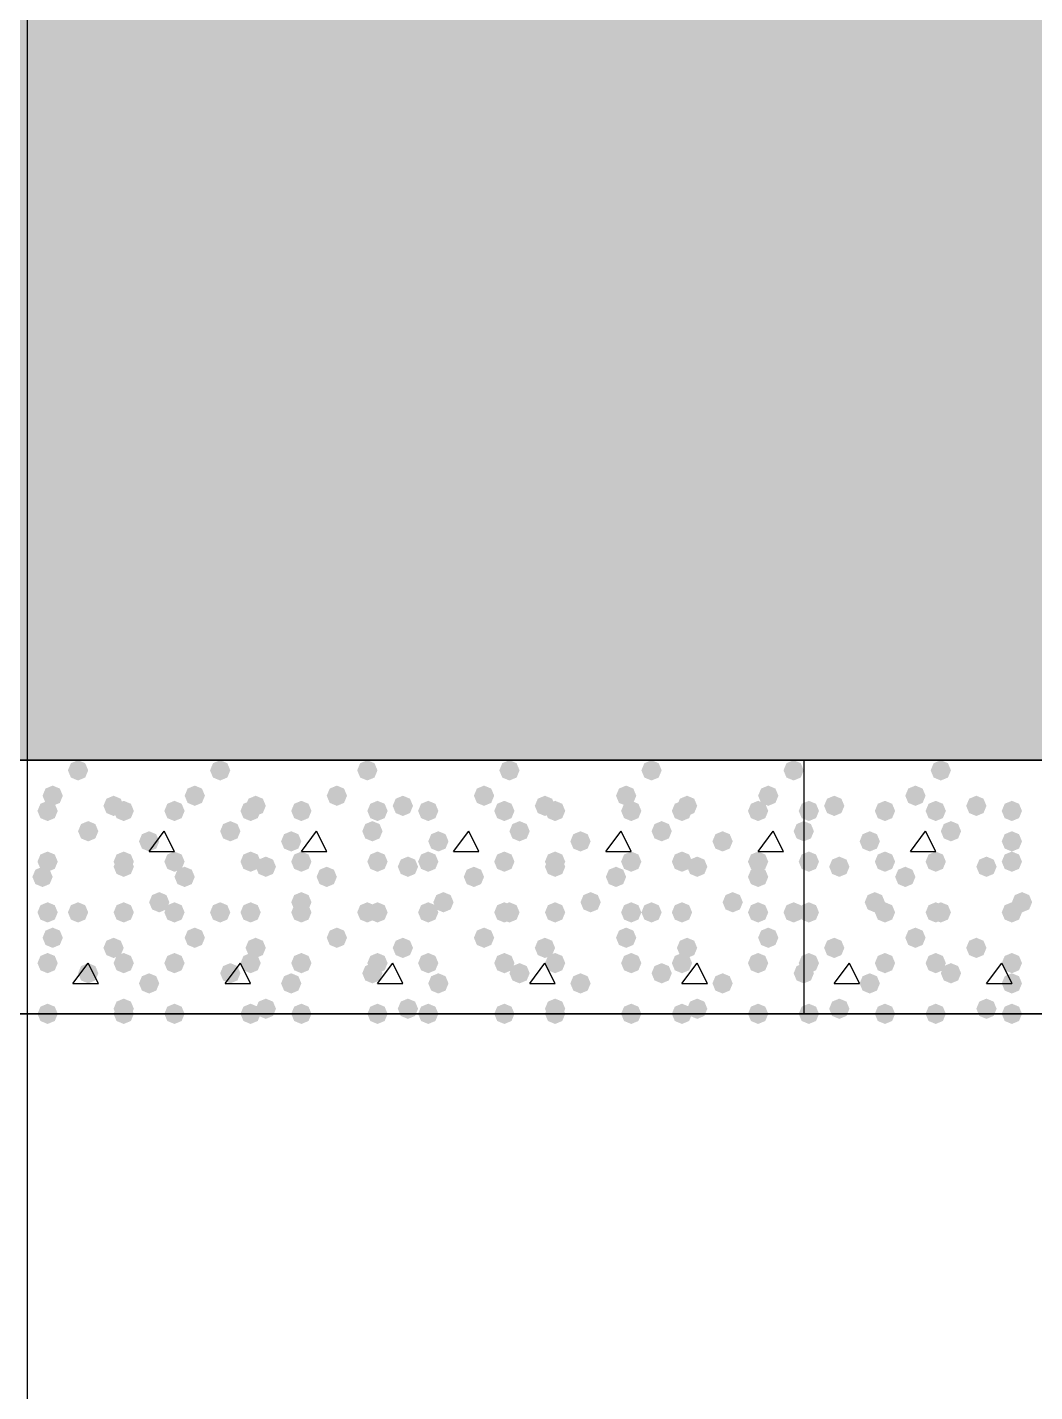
# Model space of a CAD drawing. Header units: millimetres. Extents: x 0 to 420, y 0 to 297.
# Drawn here: x 40.01 to 48.41, y 144.97 to 156.36 of the extents above; entities that cross this region are included whole.
import ezdxf

# ---------------------------------------------------------------- set-up
doc = ezdxf.new("R2010")
doc.units = ezdxf.units.MM
doc.layers.get('0').update_dxf_attribs({"linetype": 'CONTINUOUS'})

msp = doc.modelspace()

# ---------------------------------------------------------------- hatches: boundary and pattern name
at = {"true_color": 0x000008}
h = msp.add_hatch(color=0, dxfattribs=at)
h.paths.add_polyline_path([(379.518333, 162.263667), (33.401, 162.263667), (379.518333, 150.241)], flags=0)
h.paths.add_polyline_path([(33.401, 162.263667), (379.518333, 150.241), (33.401, 150.241)], flags=0)
for points in [[(40.513, 150.156333), (40.488129, 150.096537), (40.428333, 150.071667), (40.368537, 150.096537), (40.343667, 150.156333), (40.368537, 150.216129), (40.428333, 150.241), (40.488129, 150.216129)], [(41.698333, 150.156333), (41.673463, 150.096537), (41.613667, 150.071667), (41.553871, 150.096537), (41.529, 150.156333), (41.553871, 150.216129), (41.613667, 150.241), (41.673462, 150.216129)], [(42.926, 150.156333), (42.901129, 150.096537), (42.841333, 150.071667), (42.781537, 150.096537), (42.756667, 150.156333), (42.781537, 150.216129), (42.841333, 150.241), (42.901129, 150.216129)], [(44.111333, 150.156333), (44.086462, 150.096537), (44.026667, 150.071667), (43.966871, 150.096537), (43.942, 150.156333), (43.966871, 150.216129), (44.026667, 150.241), (44.086462, 150.216129)], [(45.296667, 150.156333), (45.271796, 150.096537), (45.212, 150.071667), (45.152204, 150.096537), (45.127333, 150.156333), (45.152204, 150.216129), (45.212, 150.241), (45.271796, 150.216129)], [(46.482, 150.156333), (46.457129, 150.096537), (46.397333, 150.071667), (46.337538, 150.096537), (46.312667, 150.156333), (46.337537, 150.216129), (46.397333, 150.241), (46.457129, 150.216129)], [(40.301333, 149.944667), (40.276463, 149.884871), (40.216667, 149.86), (40.156871, 149.884871), (40.132, 149.944667), (40.156871, 150.004462), (40.216667, 150.029333), (40.276462, 150.004463)], [(41.486667, 149.944667), (41.461796, 149.884871), (41.402, 149.86), (41.342204, 149.884871), (41.317333, 149.944667), (41.342204, 150.004462), (41.402, 150.029333), (41.461796, 150.004463)], [(42.672, 149.944667), (42.647129, 149.884871), (42.587333, 149.86), (42.527538, 149.884871), (42.502667, 149.944667), (42.527537, 150.004462), (42.587333, 150.029333), (42.647129, 150.004463)], [(43.899667, 149.944667), (43.874796, 149.884871), (43.815, 149.86), (43.755204, 149.884871), (43.730333, 149.944667), (43.755204, 150.004462), (43.815, 150.029333), (43.874796, 150.004463)], [(45.085, 149.944667), (45.060129, 149.884871), (45.000333, 149.86), (44.940538, 149.884871), (44.915667, 149.944667), (44.940537, 150.004462), (45.000333, 150.029333), (45.060129, 150.004463)], [(46.270333, 149.944667), (46.245463, 149.884871), (46.185667, 149.86), (46.125871, 149.884871), (46.101, 149.944667), (46.125871, 150.004462), (46.185667, 150.029333), (46.245462, 150.004463)], [(40.259, 149.817667), (40.234129, 149.757871), (40.174333, 149.733), (40.114538, 149.757871), (40.089667, 149.817667), (40.114537, 149.877462), (40.174333, 149.902333), (40.234129, 149.877463)], [(40.809333, 149.86), (40.784462, 149.800204), (40.724667, 149.775333), (40.664871, 149.800204), (40.64, 149.86), (40.664871, 149.919796), (40.724667, 149.944667), (40.784462, 149.919796)], [(40.894, 149.817667), (40.869129, 149.757871), (40.809333, 149.733), (40.749538, 149.757871), (40.724667, 149.817667), (40.749537, 149.877462), (40.809333, 149.902333), (40.869129, 149.877463)], [(41.317333, 149.817667), (41.292463, 149.757871), (41.232667, 149.733), (41.172871, 149.757871), (41.148, 149.817667), (41.172871, 149.877462), (41.232667, 149.902333), (41.292462, 149.877463)], [(41.952333, 149.817667), (41.927463, 149.757871), (41.867667, 149.733), (41.807871, 149.757871), (41.783, 149.817667), (41.807871, 149.877462), (41.867667, 149.902333), (41.927462, 149.877463)], [(41.994667, 149.86), (41.969796, 149.800204), (41.91, 149.775333), (41.850204, 149.800204), (41.825333, 149.86), (41.850204, 149.919796), (41.91, 149.944667), (41.969796, 149.919796)], [(42.375667, 149.817667), (42.350796, 149.757871), (42.291, 149.733), (42.231204, 149.757871), (42.206333, 149.817667), (42.231204, 149.877462), (42.291, 149.902333), (42.350796, 149.877463)], [(43.010667, 149.817667), (42.985796, 149.757871), (42.926, 149.733), (42.866204, 149.757871), (42.841333, 149.817667), (42.866204, 149.877462), (42.926, 149.902333), (42.985796, 149.877463)], [(43.222333, 149.86), (43.197463, 149.800204), (43.137667, 149.775333), (43.077871, 149.800204), (43.053, 149.86), (43.077871, 149.919796), (43.137667, 149.944667), (43.197462, 149.919796)], [(43.434, 149.817667), (43.409129, 149.757871), (43.349333, 149.733), (43.289538, 149.757871), (43.264667, 149.817667), (43.289537, 149.877462), (43.349333, 149.902333), (43.409129, 149.877463)], [(44.069, 149.817667), (44.044129, 149.757871), (43.984333, 149.733), (43.924538, 149.757871), (43.899667, 149.817667), (43.924537, 149.877462), (43.984333, 149.902333), (44.044129, 149.877463)], [(44.407667, 149.86), (44.382796, 149.800204), (44.323, 149.775333), (44.263204, 149.800204), (44.238333, 149.86), (44.263204, 149.919796), (44.323, 149.944667), (44.382796, 149.919796)], [(44.492333, 149.817667), (44.467463, 149.757871), (44.407667, 149.733), (44.347871, 149.757871), (44.323, 149.817667), (44.347871, 149.877462), (44.407667, 149.902333), (44.467462, 149.877463)], [(45.127333, 149.817667), (45.102463, 149.757871), (45.042667, 149.733), (44.982871, 149.757871), (44.958, 149.817667), (44.982871, 149.877462), (45.042667, 149.902333), (45.102462, 149.877463)], [(45.550667, 149.817667), (45.525796, 149.757871), (45.466, 149.733), (45.406204, 149.757871), (45.381333, 149.817667), (45.406204, 149.877462), (45.466, 149.902333), (45.525796, 149.877463)], [(45.593, 149.86), (45.568129, 149.800204), (45.508333, 149.775333), (45.448538, 149.800204), (45.423667, 149.86), (45.448537, 149.919796), (45.508333, 149.944667), (45.568129, 149.919796)], [(46.185667, 149.817667), (46.160796, 149.757871), (46.101, 149.733), (46.041204, 149.757871), (46.016333, 149.817667), (46.041204, 149.877462), (46.101, 149.902333), (46.160796, 149.877463)], [(40.597667, 149.648333), (40.572796, 149.588537), (40.513, 149.563667), (40.453204, 149.588537), (40.428333, 149.648333), (40.453204, 149.708129), (40.513, 149.733), (40.572796, 149.708129)], [(41.105667, 149.563667), (41.080796, 149.503871), (41.021, 149.479), (40.961204, 149.503871), (40.936333, 149.563667), (40.961204, 149.623462), (41.021, 149.648333), (41.080796, 149.623463)], [(41.783, 149.648333), (41.758129, 149.588537), (41.698333, 149.563667), (41.638537, 149.588537), (41.613667, 149.648333), (41.638537, 149.708129), (41.698333, 149.733), (41.758129, 149.708129)], [(42.291, 149.563667), (42.266129, 149.503871), (42.206333, 149.479), (42.146537, 149.503871), (42.121667, 149.563667), (42.146537, 149.623462), (42.206333, 149.648333), (42.266129, 149.623463)], [(42.968333, 149.648333), (42.943463, 149.588537), (42.883667, 149.563667), (42.823871, 149.588537), (42.799, 149.648333), (42.823871, 149.708129), (42.883667, 149.733), (42.943462, 149.708129)], [(43.518667, 149.563667), (43.493796, 149.503871), (43.434, 149.479), (43.374204, 149.503871), (43.349333, 149.563667), (43.374204, 149.623462), (43.434, 149.648333), (43.493796, 149.623463)], [(44.196, 149.648333), (44.171129, 149.588537), (44.111333, 149.563667), (44.051537, 149.588537), (44.026667, 149.648333), (44.051537, 149.708129), (44.111333, 149.733), (44.171129, 149.708129)], [(44.704, 149.563667), (44.679129, 149.503871), (44.619333, 149.479), (44.559538, 149.503871), (44.534667, 149.563667), (44.559537, 149.623462), (44.619333, 149.648333), (44.679129, 149.623463)], [(45.381333, 149.648333), (45.356462, 149.588537), (45.296667, 149.563667), (45.236871, 149.588537), (45.212, 149.648333), (45.236871, 149.708129), (45.296667, 149.733), (45.356462, 149.708129)], [(45.889333, 149.563667), (45.864462, 149.503871), (45.804667, 149.479), (45.744871, 149.503871), (45.72, 149.563667), (45.744871, 149.623462), (45.804667, 149.648333), (45.864462, 149.623463)], [(40.259, 149.394333), (40.234129, 149.334537), (40.174333, 149.309667), (40.114538, 149.334537), (40.089667, 149.394333), (40.114537, 149.454129), (40.174333, 149.479), (40.234129, 149.454129)], [(40.894, 149.394333), (40.869129, 149.334537), (40.809333, 149.309667), (40.749538, 149.334537), (40.724667, 149.394333), (40.749537, 149.454129), (40.809333, 149.479), (40.869129, 149.454129)], [(40.894, 149.352), (40.869129, 149.292204), (40.809333, 149.267333), (40.749538, 149.292204), (40.724667, 149.352), (40.749537, 149.411796), (40.809333, 149.436667), (40.869129, 149.411796)], [(41.317333, 149.394333), (41.292463, 149.334537), (41.232667, 149.309667), (41.172871, 149.334537), (41.148, 149.394333), (41.172871, 149.454129), (41.232667, 149.479), (41.292462, 149.454129)], [(41.952333, 149.394333), (41.927463, 149.334537), (41.867667, 149.309667), (41.807871, 149.334537), (41.783, 149.394333), (41.807871, 149.454129), (41.867667, 149.479), (41.927462, 149.454129)], [(42.079333, 149.352), (42.054462, 149.292204), (41.994667, 149.267333), (41.934871, 149.292204), (41.91, 149.352), (41.934871, 149.411796), (41.994667, 149.436667), (42.054462, 149.411796)], [(42.375667, 149.394333), (42.350796, 149.334537), (42.291, 149.309667), (42.231204, 149.334537), (42.206333, 149.394333), (42.231204, 149.454129), (42.291, 149.479), (42.350796, 149.454129)], [(43.010667, 149.394333), (42.985796, 149.334537), (42.926, 149.309667), (42.866204, 149.334537), (42.841333, 149.394333), (42.866204, 149.454129), (42.926, 149.479), (42.985796, 149.454129)], [(43.264667, 149.352), (43.239796, 149.292204), (43.18, 149.267333), (43.120204, 149.292204), (43.095333, 149.352), (43.120204, 149.411796), (43.18, 149.436667), (43.239796, 149.411796)], [(43.434, 149.394333), (43.409129, 149.334537), (43.349333, 149.309667), (43.289538, 149.334537), (43.264667, 149.394333), (43.289537, 149.454129), (43.349333, 149.479), (43.409129, 149.454129)], [(44.069, 149.394333), (44.044129, 149.334537), (43.984333, 149.309667), (43.924538, 149.334537), (43.899667, 149.394333), (43.924537, 149.454129), (43.984333, 149.479), (44.044129, 149.454129)], [(44.492333, 149.394333), (44.467463, 149.334537), (44.407667, 149.309667), (44.347871, 149.334537), (44.323, 149.394333), (44.347871, 149.454129), (44.407667, 149.479), (44.467462, 149.454129)], [(44.492333, 149.352), (44.467463, 149.292204), (44.407667, 149.267333), (44.347871, 149.292204), (44.323, 149.352), (44.347871, 149.411796), (44.407667, 149.436667), (44.467462, 149.411796)], [(45.127333, 149.394333), (45.102463, 149.334537), (45.042667, 149.309667), (44.982871, 149.334537), (44.958, 149.394333), (44.982871, 149.454129), (45.042667, 149.479), (45.102462, 149.454129)], [(45.550667, 149.394333), (45.525796, 149.334537), (45.466, 149.309667), (45.406204, 149.334537), (45.381333, 149.394333), (45.406204, 149.454129), (45.466, 149.479), (45.525796, 149.454129)], [(45.677667, 149.352), (45.652796, 149.292204), (45.593, 149.267333), (45.533204, 149.292204), (45.508333, 149.352), (45.533204, 149.411796), (45.593, 149.436667), (45.652796, 149.411796)], [(46.185667, 149.394333), (46.160796, 149.334537), (46.101, 149.309667), (46.041204, 149.334537), (46.016333, 149.394333), (46.041204, 149.454129), (46.101, 149.479), (46.160796, 149.454129)], [(40.216667, 149.267333), (40.191796, 149.207537), (40.132, 149.182667), (40.072204, 149.207537), (40.047333, 149.267333), (40.072204, 149.327129), (40.132, 149.352), (40.191796, 149.327129)], [(41.402, 149.267333), (41.377129, 149.207537), (41.317333, 149.182667), (41.257538, 149.207537), (41.232667, 149.267333), (41.257537, 149.327129), (41.317333, 149.352), (41.377129, 149.327129)], [(42.587333, 149.267333), (42.562463, 149.207537), (42.502667, 149.182667), (42.442871, 149.207537), (42.418, 149.267333), (42.442871, 149.327129), (42.502667, 149.352), (42.562462, 149.327129)], [(43.815, 149.267333), (43.790129, 149.207537), (43.730333, 149.182667), (43.670538, 149.207537), (43.645667, 149.267333), (43.670537, 149.327129), (43.730333, 149.352), (43.790129, 149.327129)], [(45.000333, 149.267333), (44.975463, 149.207537), (44.915667, 149.182667), (44.855871, 149.207537), (44.831, 149.267333), (44.855871, 149.327129), (44.915667, 149.352), (44.975462, 149.327129)], [(46.185667, 149.267333), (46.160796, 149.207537), (46.101, 149.182667), (46.041204, 149.207537), (46.016333, 149.267333), (46.041204, 149.327129), (46.101, 149.352), (46.160796, 149.327129)], [(41.190333, 149.055667), (41.165463, 148.995871), (41.105667, 148.971), (41.045871, 148.995871), (41.021, 149.055667), (41.045871, 149.115462), (41.105667, 149.140333), (41.165462, 149.115463)], [(42.375667, 149.055667), (42.350796, 148.995871), (42.291, 148.971), (42.231204, 148.995871), (42.206333, 149.055667), (42.231204, 149.115462), (42.291, 149.140333), (42.350796, 149.115463)], [(43.561, 149.055667), (43.536129, 148.995871), (43.476333, 148.971), (43.416537, 148.995871), (43.391667, 149.055667), (43.416537, 149.115462), (43.476333, 149.140333), (43.536129, 149.115463)], [(44.788667, 149.055667), (44.763796, 148.995871), (44.704, 148.971), (44.644204, 148.995871), (44.619333, 149.055667), (44.644204, 149.115462), (44.704, 149.140333), (44.763796, 149.115463)], [(45.974, 149.055667), (45.949129, 148.995871), (45.889333, 148.971), (45.829538, 148.995871), (45.804667, 149.055667), (45.829537, 149.115462), (45.889333, 149.140333), (45.949129, 149.115463)], [(40.259, 148.971), (40.234129, 148.911204), (40.174333, 148.886333), (40.114538, 148.911204), (40.089667, 148.971), (40.114537, 149.030796), (40.174333, 149.055667), (40.234129, 149.030796)], [(40.513, 148.971), (40.488129, 148.911204), (40.428333, 148.886333), (40.368537, 148.911204), (40.343667, 148.971), (40.368537, 149.030796), (40.428333, 149.055667), (40.488129, 149.030796)], [(40.894, 148.971), (40.869129, 148.911204), (40.809333, 148.886333), (40.749538, 148.911204), (40.724667, 148.971), (40.749537, 149.030796), (40.809333, 149.055667), (40.869129, 149.030796)], [(41.317333, 148.971), (41.292463, 148.911204), (41.232667, 148.886333), (41.172871, 148.911204), (41.148, 148.971), (41.172871, 149.030796), (41.232667, 149.055667), (41.292462, 149.030796)], [(41.698333, 148.971), (41.673463, 148.911204), (41.613667, 148.886333), (41.553871, 148.911204), (41.529, 148.971), (41.553871, 149.030796), (41.613667, 149.055667), (41.673462, 149.030796)], [(41.952333, 148.971), (41.927463, 148.911204), (41.867667, 148.886333), (41.807871, 148.911204), (41.783, 148.971), (41.807871, 149.030796), (41.867667, 149.055667), (41.927462, 149.030796)], [(42.375667, 148.971), (42.350796, 148.911204), (42.291, 148.886333), (42.231204, 148.911204), (42.206333, 148.971), (42.231204, 149.030796), (42.291, 149.055667), (42.350796, 149.030796)], [(42.926, 148.971), (42.901129, 148.911204), (42.841333, 148.886333), (42.781537, 148.911204), (42.756667, 148.971), (42.781537, 149.030796), (42.841333, 149.055667), (42.901129, 149.030796)], [(43.010667, 148.971), (42.985796, 148.911204), (42.926, 148.886333), (42.866204, 148.911204), (42.841333, 148.971), (42.866204, 149.030796), (42.926, 149.055667), (42.985796, 149.030796)], [(43.434, 148.971), (43.409129, 148.911204), (43.349333, 148.886333), (43.289538, 148.911204), (43.264667, 148.971), (43.289537, 149.030796), (43.349333, 149.055667), (43.409129, 149.030796)], [(44.069, 148.971), (44.044129, 148.911204), (43.984333, 148.886333), (43.924538, 148.911204), (43.899667, 148.971), (43.924537, 149.030796), (43.984333, 149.055667), (44.044129, 149.030796)], [(44.111333, 148.971), (44.086462, 148.911204), (44.026667, 148.886333), (43.966871, 148.911204), (43.942, 148.971), (43.966871, 149.030796), (44.026667, 149.055667), (44.086462, 149.030796)], [(44.492333, 148.971), (44.467463, 148.911204), (44.407667, 148.886333), (44.347871, 148.911204), (44.323, 148.971), (44.347871, 149.030796), (44.407667, 149.055667), (44.467462, 149.030796)], [(45.127333, 148.971), (45.102463, 148.911204), (45.042667, 148.886333), (44.982871, 148.911204), (44.958, 148.971), (44.982871, 149.030796), (45.042667, 149.055667), (45.102462, 149.030796)], [(45.296667, 148.971), (45.271796, 148.911204), (45.212, 148.886333), (45.152204, 148.911204), (45.127333, 148.971), (45.152204, 149.030796), (45.212, 149.055667), (45.271796, 149.030796)], [(45.550667, 148.971), (45.525796, 148.911204), (45.466, 148.886333), (45.406204, 148.911204), (45.381333, 148.971), (45.406204, 149.030796), (45.466, 149.055667), (45.525796, 149.030796)], [(46.185667, 148.971), (46.160796, 148.911204), (46.101, 148.886333), (46.041204, 148.911204), (46.016333, 148.971), (46.041204, 149.030796), (46.101, 149.055667), (46.160796, 149.030796)], [(46.482, 148.971), (46.457129, 148.911204), (46.397333, 148.886333), (46.337538, 148.911204), (46.312667, 148.971), (46.337537, 149.030796), (46.397333, 149.055667), (46.457129, 149.030796)], [(40.301333, 148.759333), (40.276463, 148.699537), (40.216667, 148.674667), (40.156871, 148.699537), (40.132, 148.759333), (40.156871, 148.819129), (40.216667, 148.844), (40.276462, 148.819129)], [(41.486667, 148.759333), (41.461796, 148.699537), (41.402, 148.674667), (41.342204, 148.699537), (41.317333, 148.759333), (41.342204, 148.819129), (41.402, 148.844), (41.461796, 148.819129)], [(42.672, 148.759333), (42.647129, 148.699537), (42.587333, 148.674667), (42.527538, 148.699537), (42.502667, 148.759333), (42.527537, 148.819129), (42.587333, 148.844), (42.647129, 148.819129)], [(43.899667, 148.759333), (43.874796, 148.699537), (43.815, 148.674667), (43.755204, 148.699537), (43.730333, 148.759333), (43.755204, 148.819129), (43.815, 148.844), (43.874796, 148.819129)], [(45.085, 148.759333), (45.060129, 148.699537), (45.000333, 148.674667), (44.940538, 148.699537), (44.915667, 148.759333), (44.940537, 148.819129), (45.000333, 148.844), (45.060129, 148.819129)], [(46.270333, 148.759333), (46.245463, 148.699537), (46.185667, 148.674667), (46.125871, 148.699537), (46.101, 148.759333), (46.125871, 148.819129), (46.185667, 148.844), (46.245462, 148.819129)], [(40.809333, 148.674667), (40.784462, 148.614871), (40.724667, 148.59), (40.664871, 148.614871), (40.64, 148.674667), (40.664871, 148.734462), (40.724667, 148.759333), (40.784462, 148.734463)], [(41.994667, 148.674667), (41.969796, 148.614871), (41.91, 148.59), (41.850204, 148.614871), (41.825333, 148.674667), (41.850204, 148.734462), (41.91, 148.759333), (41.969796, 148.734463)], [(43.222333, 148.674667), (43.197463, 148.614871), (43.137667, 148.59), (43.077871, 148.614871), (43.053, 148.674667), (43.077871, 148.734462), (43.137667, 148.759333), (43.197462, 148.734463)], [(44.407667, 148.674667), (44.382796, 148.614871), (44.323, 148.59), (44.263204, 148.614871), (44.238333, 148.674667), (44.263204, 148.734462), (44.323, 148.759333), (44.382796, 148.734463)], [(45.593, 148.674667), (45.568129, 148.614871), (45.508333, 148.59), (45.448538, 148.614871), (45.423667, 148.674667), (45.448537, 148.734462), (45.508333, 148.759333), (45.568129, 148.734463)], [(40.259, 148.547667), (40.234129, 148.487871), (40.174333, 148.463), (40.114538, 148.487871), (40.089667, 148.547667), (40.114537, 148.607462), (40.174333, 148.632333), (40.234129, 148.607463)], [(40.894, 148.547667), (40.869129, 148.487871), (40.809333, 148.463), (40.749538, 148.487871), (40.724667, 148.547667), (40.749537, 148.607462), (40.809333, 148.632333), (40.869129, 148.607463)], [(41.317333, 148.547667), (41.292463, 148.487871), (41.232667, 148.463), (41.172871, 148.487871), (41.148, 148.547667), (41.172871, 148.607462), (41.232667, 148.632333), (41.292462, 148.607463)], [(41.952333, 148.547667), (41.927463, 148.487871), (41.867667, 148.463), (41.807871, 148.487871), (41.783, 148.547667), (41.807871, 148.607462), (41.867667, 148.632333), (41.927462, 148.607463)], [(42.375667, 148.547667), (42.350796, 148.487871), (42.291, 148.463), (42.231204, 148.487871), (42.206333, 148.547667), (42.231204, 148.607462), (42.291, 148.632333), (42.350796, 148.607463)], [(43.010667, 148.547667), (42.985796, 148.487871), (42.926, 148.463), (42.866204, 148.487871), (42.841333, 148.547667), (42.866204, 148.607462), (42.926, 148.632333), (42.985796, 148.607463)], [(43.434, 148.547667), (43.409129, 148.487871), (43.349333, 148.463), (43.289538, 148.487871), (43.264667, 148.547667), (43.289537, 148.607462), (43.349333, 148.632333), (43.409129, 148.607463)], [(44.069, 148.547667), (44.044129, 148.487871), (43.984333, 148.463), (43.924538, 148.487871), (43.899667, 148.547667), (43.924537, 148.607462), (43.984333, 148.632333), (44.044129, 148.607463)], [(44.492333, 148.547667), (44.467463, 148.487871), (44.407667, 148.463), (44.347871, 148.487871), (44.323, 148.547667), (44.347871, 148.607462), (44.407667, 148.632333), (44.467462, 148.607463)], [(45.127333, 148.547667), (45.102463, 148.487871), (45.042667, 148.463), (44.982871, 148.487871), (44.958, 148.547667), (44.982871, 148.607462), (45.042667, 148.632333), (45.102462, 148.607463)], [(45.550667, 148.547667), (45.525796, 148.487871), (45.466, 148.463), (45.406204, 148.487871), (45.381333, 148.547667), (45.406204, 148.607462), (45.466, 148.632333), (45.525796, 148.607463)], [(46.185667, 148.547667), (46.160796, 148.487871), (46.101, 148.463), (46.041204, 148.487871), (46.016333, 148.547667), (46.041204, 148.607462), (46.101, 148.632333), (46.160796, 148.607463)], [(40.597667, 148.463), (40.572796, 148.403204), (40.513, 148.378333), (40.453204, 148.403204), (40.428333, 148.463), (40.453204, 148.522796), (40.513, 148.547667), (40.572796, 148.522796)], [(41.783, 148.463), (41.758129, 148.403204), (41.698333, 148.378333), (41.638537, 148.403204), (41.613667, 148.463), (41.638537, 148.522796), (41.698333, 148.547667), (41.758129, 148.522796)], [(42.968333, 148.463), (42.943463, 148.403204), (42.883667, 148.378333), (42.823871, 148.403204), (42.799, 148.463), (42.823871, 148.522796), (42.883667, 148.547667), (42.943462, 148.522796)], [(44.196, 148.463), (44.171129, 148.403204), (44.111333, 148.378333), (44.051537, 148.403204), (44.026667, 148.463), (44.051537, 148.522796), (44.111333, 148.547667), (44.171129, 148.522796)], [(45.381333, 148.463), (45.356462, 148.403204), (45.296667, 148.378333), (45.236871, 148.403204), (45.212, 148.463), (45.236871, 148.522796), (45.296667, 148.547667), (45.356462, 148.522796)], [(41.105667, 148.378333), (41.080796, 148.318537), (41.021, 148.293667), (40.961204, 148.318537), (40.936333, 148.378333), (40.961204, 148.438129), (41.021, 148.463), (41.080796, 148.438129)], [(42.291, 148.378333), (42.266129, 148.318537), (42.206333, 148.293667), (42.146537, 148.318537), (42.121667, 148.378333), (42.146537, 148.438129), (42.206333, 148.463), (42.266129, 148.438129)], [(43.518667, 148.378333), (43.493796, 148.318537), (43.434, 148.293667), (43.374204, 148.318537), (43.349333, 148.378333), (43.374204, 148.438129), (43.434, 148.463), (43.493796, 148.438129)], [(44.704, 148.378333), (44.679129, 148.318537), (44.619333, 148.293667), (44.559538, 148.318537), (44.534667, 148.378333), (44.559537, 148.438129), (44.619333, 148.463), (44.679129, 148.438129)], [(45.889333, 148.378333), (45.864462, 148.318537), (45.804667, 148.293667), (45.744871, 148.318537), (45.72, 148.378333), (45.744871, 148.438129), (45.804667, 148.463), (45.864462, 148.438129)], [(40.259, 148.124333), (40.234129, 148.064537), (40.174333, 148.039667), (40.114538, 148.064537), (40.089667, 148.124333), (40.114537, 148.184129), (40.174333, 148.209), (40.234129, 148.184129)], [(40.894, 148.166667), (40.869129, 148.106871), (40.809333, 148.082), (40.749538, 148.106871), (40.724667, 148.166667), (40.749537, 148.226462), (40.809333, 148.251333), (40.869129, 148.226463)], [(40.894, 148.124333), (40.869129, 148.064537), (40.809333, 148.039667), (40.749538, 148.064537), (40.724667, 148.124333), (40.749537, 148.184129), (40.809333, 148.209), (40.869129, 148.184129)], [(41.317333, 148.124333), (41.292463, 148.064537), (41.232667, 148.039667), (41.172871, 148.064537), (41.148, 148.124333), (41.172871, 148.184129), (41.232667, 148.209), (41.292462, 148.184129)], [(41.952333, 148.124333), (41.927463, 148.064537), (41.867667, 148.039667), (41.807871, 148.064537), (41.783, 148.124333), (41.807871, 148.184129), (41.867667, 148.209), (41.927462, 148.184129)], [(42.079333, 148.166667), (42.054462, 148.106871), (41.994667, 148.082), (41.934871, 148.106871), (41.91, 148.166667), (41.934871, 148.226462), (41.994667, 148.251333), (42.054462, 148.226463)], [(42.375667, 148.124333), (42.350796, 148.064537), (42.291, 148.039667), (42.231204, 148.064537), (42.206333, 148.124333), (42.231204, 148.184129), (42.291, 148.209), (42.350796, 148.184129)], [(43.010667, 148.124333), (42.985796, 148.064537), (42.926, 148.039667), (42.866204, 148.064537), (42.841333, 148.124333), (42.866204, 148.184129), (42.926, 148.209), (42.985796, 148.184129)], [(43.264667, 148.166667), (43.239796, 148.106871), (43.18, 148.082), (43.120204, 148.106871), (43.095333, 148.166667), (43.120204, 148.226462), (43.18, 148.251333), (43.239796, 148.226463)], [(43.434, 148.124333), (43.409129, 148.064537), (43.349333, 148.039667), (43.289538, 148.064537), (43.264667, 148.124333), (43.289537, 148.184129), (43.349333, 148.209), (43.409129, 148.184129)], [(44.069, 148.124333), (44.044129, 148.064537), (43.984333, 148.039667), (43.924538, 148.064537), (43.899667, 148.124333), (43.924537, 148.184129), (43.984333, 148.209), (44.044129, 148.184129)], [(44.492333, 148.166667), (44.467463, 148.106871), (44.407667, 148.082), (44.347871, 148.106871), (44.323, 148.166667), (44.347871, 148.226462), (44.407667, 148.251333), (44.467462, 148.226463)], [(44.492333, 148.124333), (44.467463, 148.064537), (44.407667, 148.039667), (44.347871, 148.064537), (44.323, 148.124333), (44.347871, 148.184129), (44.407667, 148.209), (44.467462, 148.184129)], [(45.127333, 148.124333), (45.102463, 148.064537), (45.042667, 148.039667), (44.982871, 148.064537), (44.958, 148.124333), (44.982871, 148.184129), (45.042667, 148.209), (45.102462, 148.184129)], [(45.550667, 148.124333), (45.525796, 148.064537), (45.466, 148.039667), (45.406204, 148.064537), (45.381333, 148.124333), (45.406204, 148.184129), (45.466, 148.209), (45.525796, 148.184129)], [(45.677667, 148.166667), (45.652796, 148.106871), (45.593, 148.082), (45.533204, 148.106871), (45.508333, 148.166667), (45.533204, 148.226462), (45.593, 148.251333), (45.652796, 148.226463)], [(46.185667, 148.124333), (46.160796, 148.064537), (46.101, 148.039667), (46.041204, 148.064537), (46.016333, 148.124333), (46.041204, 148.184129), (46.101, 148.209), (46.160796, 148.184129)]]:
    msp.add_hatch(color=0, dxfattribs=at).paths.add_polyline_path(points, flags=0)
at = {"true_color": 0x000007}
for points in [[(47.709667, 150.156333), (47.684796, 150.096537), (47.625, 150.071667), (47.565204, 150.096537), (47.540333, 150.156333), (47.565204, 150.216129), (47.625, 150.241), (47.684796, 150.216129)], [(47.498, 149.944667), (47.473129, 149.884871), (47.413333, 149.86), (47.353537, 149.884871), (47.328667, 149.944667), (47.353537, 150.004462), (47.413333, 150.029333), (47.473129, 150.004463)], [(46.609, 149.817667), (46.584129, 149.757871), (46.524333, 149.733), (46.464538, 149.757871), (46.439667, 149.817667), (46.464537, 149.877462), (46.524333, 149.902333), (46.584129, 149.877463)], [(46.820667, 149.86), (46.795796, 149.800204), (46.736, 149.775333), (46.676204, 149.800204), (46.651333, 149.86), (46.676204, 149.919796), (46.736, 149.944667), (46.795796, 149.919796)], [(47.244, 149.817667), (47.219129, 149.757871), (47.159333, 149.733), (47.099538, 149.757871), (47.074667, 149.817667), (47.099537, 149.877462), (47.159333, 149.902333), (47.219129, 149.877463)], [(47.667333, 149.817667), (47.642463, 149.757871), (47.582667, 149.733), (47.522871, 149.757871), (47.498, 149.817667), (47.522871, 149.877462), (47.582667, 149.902333), (47.642462, 149.877463)], [(48.006, 149.86), (47.981129, 149.800204), (47.921333, 149.775333), (47.861537, 149.800204), (47.836667, 149.86), (47.861537, 149.919796), (47.921333, 149.944667), (47.981129, 149.919796)], [(48.302333, 149.817667), (48.277463, 149.757871), (48.217667, 149.733), (48.157871, 149.757871), (48.133, 149.817667), (48.157871, 149.877462), (48.217667, 149.902333), (48.277462, 149.877463)], [(46.566667, 149.648333), (46.541796, 149.588537), (46.482, 149.563667), (46.422204, 149.588537), (46.397333, 149.648333), (46.422204, 149.708129), (46.482, 149.733), (46.541796, 149.708129)], [(47.117, 149.563667), (47.092129, 149.503871), (47.032333, 149.479), (46.972538, 149.503871), (46.947667, 149.563667), (46.972537, 149.623462), (47.032333, 149.648333), (47.092129, 149.623463)], [(47.794333, 149.648333), (47.769462, 149.588537), (47.709667, 149.563667), (47.649871, 149.588537), (47.625, 149.648333), (47.649871, 149.708129), (47.709667, 149.733), (47.769462, 149.708129)], [(48.302333, 149.563667), (48.277463, 149.503871), (48.217667, 149.479), (48.157871, 149.503871), (48.133, 149.563667), (48.157871, 149.623462), (48.217667, 149.648333), (48.277462, 149.623463)], [(46.609, 149.394333), (46.584129, 149.334537), (46.524333, 149.309667), (46.464538, 149.334537), (46.439667, 149.394333), (46.464537, 149.454129), (46.524333, 149.479), (46.584129, 149.454129)], [(46.863, 149.352), (46.838129, 149.292204), (46.778333, 149.267333), (46.718537, 149.292204), (46.693667, 149.352), (46.718537, 149.411796), (46.778333, 149.436667), (46.838129, 149.411796)], [(47.244, 149.394333), (47.219129, 149.334537), (47.159333, 149.309667), (47.099538, 149.334537), (47.074667, 149.394333), (47.099537, 149.454129), (47.159333, 149.479), (47.219129, 149.454129)], [(47.667333, 149.394333), (47.642463, 149.334537), (47.582667, 149.309667), (47.522871, 149.334537), (47.498, 149.394333), (47.522871, 149.454129), (47.582667, 149.479), (47.642462, 149.454129)], [(48.090667, 149.352), (48.065796, 149.292204), (48.006, 149.267333), (47.946204, 149.292204), (47.921333, 149.352), (47.946204, 149.411796), (48.006, 149.436667), (48.065796, 149.411796)], [(48.302333, 149.394333), (48.277463, 149.334537), (48.217667, 149.309667), (48.157871, 149.334537), (48.133, 149.394333), (48.157871, 149.454129), (48.217667, 149.479), (48.277462, 149.454129)], [(47.413333, 149.267333), (47.388463, 149.207537), (47.328667, 149.182667), (47.268871, 149.207537), (47.244, 149.267333), (47.268871, 149.327129), (47.328667, 149.352), (47.388462, 149.327129)], [(47.159333, 149.055667), (47.134462, 148.995871), (47.074667, 148.971), (47.014871, 148.995871), (46.99, 149.055667), (47.014871, 149.115462), (47.074667, 149.140333), (47.134462, 149.115463)], [(48.387, 149.055667), (48.362129, 148.995871), (48.302333, 148.971), (48.242538, 148.995871), (48.217667, 149.055667), (48.242537, 149.115462), (48.302333, 149.140333), (48.362129, 149.115463)], [(46.609, 148.971), (46.584129, 148.911204), (46.524333, 148.886333), (46.464538, 148.911204), (46.439667, 148.971), (46.464537, 149.030796), (46.524333, 149.055667), (46.584129, 149.030796)], [(47.244, 148.971), (47.219129, 148.911204), (47.159333, 148.886333), (47.099538, 148.911204), (47.074667, 148.971), (47.099537, 149.030796), (47.159333, 149.055667), (47.219129, 149.030796)], [(47.667333, 148.971), (47.642463, 148.911204), (47.582667, 148.886333), (47.522871, 148.911204), (47.498, 148.971), (47.522871, 149.030796), (47.582667, 149.055667), (47.642462, 149.030796)], [(47.709667, 148.971), (47.684796, 148.911204), (47.625, 148.886333), (47.565204, 148.911204), (47.540333, 148.971), (47.565204, 149.030796), (47.625, 149.055667), (47.684796, 149.030796)], [(48.302333, 148.971), (48.277463, 148.911204), (48.217667, 148.886333), (48.157871, 148.911204), (48.133, 148.971), (48.157871, 149.030796), (48.217667, 149.055667), (48.277462, 149.030796)], [(47.498, 148.759333), (47.473129, 148.699537), (47.413333, 148.674667), (47.353537, 148.699537), (47.328667, 148.759333), (47.353537, 148.819129), (47.413333, 148.844), (47.473129, 148.819129)], [(46.820667, 148.674667), (46.795796, 148.614871), (46.736, 148.59), (46.676204, 148.614871), (46.651333, 148.674667), (46.676204, 148.734462), (46.736, 148.759333), (46.795796, 148.734463)], [(48.006, 148.674667), (47.981129, 148.614871), (47.921333, 148.59), (47.861537, 148.614871), (47.836667, 148.674667), (47.861537, 148.734462), (47.921333, 148.759333), (47.981129, 148.734463)], [(46.609, 148.547667), (46.584129, 148.487871), (46.524333, 148.463), (46.464538, 148.487871), (46.439667, 148.547667), (46.464537, 148.607462), (46.524333, 148.632333), (46.584129, 148.607463)], [(47.244, 148.547667), (47.219129, 148.487871), (47.159333, 148.463), (47.099538, 148.487871), (47.074667, 148.547667), (47.099537, 148.607462), (47.159333, 148.632333), (47.219129, 148.607463)], [(47.667333, 148.547667), (47.642463, 148.487871), (47.582667, 148.463), (47.522871, 148.487871), (47.498, 148.547667), (47.522871, 148.607462), (47.582667, 148.632333), (47.642462, 148.607463)], [(48.302333, 148.547667), (48.277463, 148.487871), (48.217667, 148.463), (48.157871, 148.487871), (48.133, 148.547667), (48.157871, 148.607462), (48.217667, 148.632333), (48.277462, 148.607463)], [(46.566667, 148.463), (46.541796, 148.403204), (46.482, 148.378333), (46.422204, 148.403204), (46.397333, 148.463), (46.422204, 148.522796), (46.482, 148.547667), (46.541796, 148.522796)], [(47.794333, 148.463), (47.769462, 148.403204), (47.709667, 148.378333), (47.649871, 148.403204), (47.625, 148.463), (47.649871, 148.522796), (47.709667, 148.547667), (47.769462, 148.522796)], [(47.117, 148.378333), (47.092129, 148.318537), (47.032333, 148.293667), (46.972538, 148.318537), (46.947667, 148.378333), (46.972537, 148.438129), (47.032333, 148.463), (47.092129, 148.438129)], [(48.302333, 148.378333), (48.277463, 148.318537), (48.217667, 148.293667), (48.157871, 148.318537), (48.133, 148.378333), (48.157871, 148.438129), (48.217667, 148.463), (48.277462, 148.438129)], [(46.609, 148.124333), (46.584129, 148.064537), (46.524333, 148.039667), (46.464538, 148.064537), (46.439667, 148.124333), (46.464537, 148.184129), (46.524333, 148.209), (46.584129, 148.184129)], [(46.863, 148.166667), (46.838129, 148.106871), (46.778333, 148.082), (46.718537, 148.106871), (46.693667, 148.166667), (46.718537, 148.226462), (46.778333, 148.251333), (46.838129, 148.226463)], [(47.244, 148.124333), (47.219129, 148.064537), (47.159333, 148.039667), (47.099538, 148.064537), (47.074667, 148.124333), (47.099537, 148.184129), (47.159333, 148.209), (47.219129, 148.184129)], [(47.667333, 148.124333), (47.642463, 148.064537), (47.582667, 148.039667), (47.522871, 148.064537), (47.498, 148.124333), (47.522871, 148.184129), (47.582667, 148.209), (47.642462, 148.184129)], [(48.090667, 148.166667), (48.065796, 148.106871), (48.006, 148.082), (47.946204, 148.106871), (47.921333, 148.166667), (47.946204, 148.226462), (48.006, 148.251333), (48.065796, 148.226463)], [(48.302333, 148.124333), (48.277463, 148.064537), (48.217667, 148.039667), (48.157871, 148.064537), (48.133, 148.124333), (48.157871, 148.184129), (48.217667, 148.209), (48.277462, 148.184129)]]:
    msp.add_hatch(color=0, dxfattribs=at).paths.add_polyline_path(points, flags=0)

# ---------------------------------------------------------------- linework, layer by layer
at = {"color": 0, "true_color": 0x000001}
msp.add_lwpolyline([(371.051667, 174.116999), (40.005002, 174.116999), (40.005002, 138.683999), (371.051667, 138.683999)], dxfattribs=at)
at = {"color": 0, "true_color": 0x000008}
msp.add_lwpolyline([(33.401, 162.263667), (379.518333, 150.241), (33.401, 150.241)], close=True, dxfattribs=at)
at = {"color": 0, "true_color": 0x000007}
for points in [[(32.342667, 126.915333), (32.342667, 150.241), (380.576667, 150.241), (380.576667, 126.915333), (218.101333, 126.915333), (218.101333, 105.748667), (194.775667, 105.748667), (194.775667, 126.915333)], [(32.342667, 126.915333), (32.342667, 150.241), (380.576667, 150.241), (380.576667, 126.915333), (218.101333, 126.915333), (218.101333, 105.748667), (194.775667, 105.748667), (194.775667, 126.915333)], [(46.482, 150.241), (46.482, 148.124333), (48.598667, 148.124333), (48.598667, 150.241)]]:
    msp.add_lwpolyline(points, close=True, dxfattribs=at)
for points in [[(46.482, 150.241), (34.459333, 150.241)], [(47.371, 149.479), (47.498, 149.648333)], [(47.582667, 149.479), (47.498, 149.648333)], [(47.371, 149.479), (47.582667, 149.479)], [(46.736, 148.378333), (46.863, 148.547667)], [(46.947667, 148.378333), (46.863, 148.547667)], [(48.006, 148.378333), (48.133, 148.547667), (48.217667, 148.378333)], [(46.736, 148.378333), (46.947667, 148.378333)], [(48.006, 148.378333), (48.217667, 148.378333)], [(34.459333, 148.124333), (46.482, 148.124333)]]:
    msp.add_lwpolyline(points, dxfattribs=at)
at = {"color": 0, "true_color": 0x000008}
for points in [[(41.021, 149.479), (41.148, 149.648333)], [(41.232667, 149.479), (41.148, 149.648333)], [(42.291, 149.479), (42.418, 149.648333)], [(42.502667, 149.479), (42.418, 149.648333)], [(43.561, 149.479), (43.688, 149.648333)], [(43.772667, 149.479), (43.688, 149.648333)], [(44.831, 149.479), (44.958, 149.648333)], [(45.042667, 149.479), (44.958, 149.648333)], [(46.101, 149.479), (46.228, 149.648333)], [(46.312667, 149.479), (46.228, 149.648333)], [(41.021, 149.479), (41.232667, 149.479)], [(42.291, 149.479), (42.502667, 149.479)], [(43.561, 149.479), (43.772667, 149.479)], [(44.831, 149.479), (45.042667, 149.479)], [(46.101, 149.479), (46.312667, 149.479)], [(40.386, 148.378333), (40.513, 148.547667)], [(40.597667, 148.378333), (40.513, 148.547667)], [(41.656, 148.378333), (41.783, 148.547667)], [(41.867667, 148.378333), (41.783, 148.547667)], [(42.926, 148.378333), (43.053, 148.547667)], [(43.137667, 148.378333), (43.053, 148.547667)], [(44.196, 148.378333), (44.323, 148.547667)], [(44.407667, 148.378333), (44.323, 148.547667)], [(45.466, 148.378333), (45.593, 148.547667)], [(45.677667, 148.378333), (45.593, 148.547667)], [(40.386, 148.378333), (40.597667, 148.378333)], [(41.656, 148.378333), (41.867667, 148.378333)], [(42.926, 148.378333), (43.137667, 148.378333)], [(44.196, 148.378333), (44.407667, 148.378333)], [(45.466, 148.378333), (45.677667, 148.378333)]]:
    msp.add_lwpolyline(points, dxfattribs=at)
at = {"color": 0, "true_color": 0x0000fd}
msp.add_lwpolyline([(215.984667, 129.032), (378.46, 129.032), (378.46, 148.124333), (34.459333, 148.124333), (34.459333, 129.032), (196.934667, 129.032), (196.934667, 107.865333), (215.984667, 107.865333)], close=True, dxfattribs=at)

doc.saveas('drawing.dxf')
